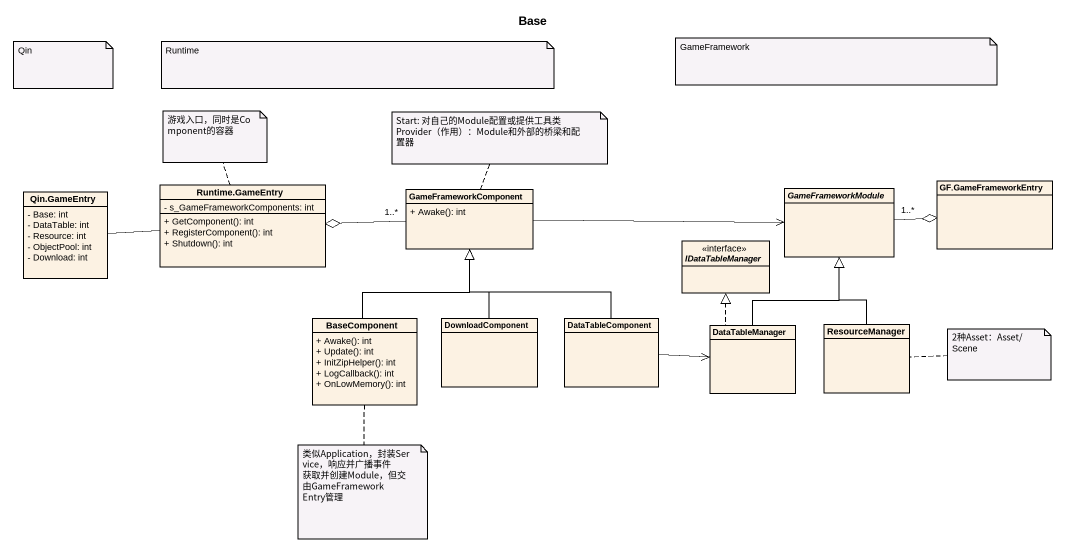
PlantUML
@startuml
title Base
hide circle
hide empty members
skinparam classAttributeIconSize 0
class "Runtime.GameEntry" as Runtime_GameEntry {
  - s_GameFrameworkComponents: int
  + GetComponent(): int
  + RegisterComponent(): int
  + Shutdown(): int
}
class GameFrameworkComponent {
  + Awake(): int
}
abstract class GameFrameworkModule
class "GF.GameFrameworkEntry" as GF_GameFrameworkEntry
class "Qin.GameEntry" as Qin_GameEntry {
  - Base: int
  - DataTable: int
  - Resource: int
  - ObjectPool: int
  - Download: int
}
interface IDataTableManager
class BaseComponent {
  + Awake(): int
  + Update(): int
  + InitZipHelper(): int
  + LogCallback(): int
  + OnLowMemory(): int
}
class DownloadComponent
class DataTableComponent
class DataTableManager
class ResourceManager
GameFrameworkComponent "1..*" -left-o Runtime_GameEntry
GameFrameworkComponent -right-> GameFrameworkModule
GameFrameworkModule "1..*" -right-o GF_GameFrameworkEntry
Qin_GameEntry -right- Runtime_GameEntry
BaseComponent -up-|> GameFrameworkComponent
DownloadComponent -up-|> GameFrameworkComponent
DataTableComponent -up-|> GameFrameworkComponent
DataTableManager -up-|> GameFrameworkModule
DataTableManager .up.|> IDataTableManager
DataTableManager <-left- DataTableComponent
ResourceManager -up-|> GameFrameworkModule
note as N1
  Qin
end note
note as N2
  Runtime
end note
note as N3
  GameFramework
end note
note top of Runtime_GameEntry : 游戏入口，同时是Component的容器
note top of GameFrameworkComponent
  Start: 对自己的Module配置或提供工具类
  Provider（作用）：Module和外部的桥梁和配置器
end note
note right of ResourceManager : 2种Asset：Asset/Scene
note bottom of BaseComponent
  类似Application，封装Service，响应并广播事件
  获取并创建Module，但交由GameFrameworkEntry管理
end note
@enduml
